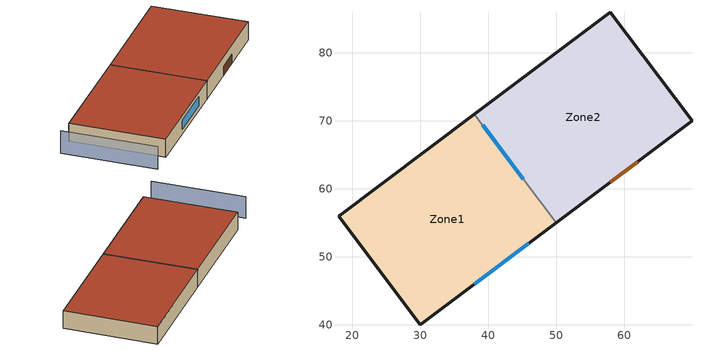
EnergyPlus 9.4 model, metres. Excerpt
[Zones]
Zone1
 floor ground (Exterior Floor): 30,40 17.99,55.99 37.98,71 49.99,55.01 z0
 wall outside (Exterior Wall): 37.98,71 17.99,55.99 30,40 49.99,55.01 z0:4
 wall to Zone2 (Interior Wall): 49.99,55.01 37.98,71 z0:4
 window (Exterior Window): 38,46 45.99,52.01 z1:3
 window inside (Interior Window): 45.19,61.41 39.18,69.4 z1:3
 roof outside (Exterior Roof): 30,40 49.99,55.01 37.98,71 17.99,55.99 z4
Zone2
 floor ground (Exterior Floor): 57.98,86 69.99,70.01 50,55 37.99,70.99 z0
 wall outside (Exterior Wall): 50,55 69.99,70.01 57.98,86 37.99,70.99 z0:4
 door (Exterior Door): 58,61 62,64.01 z0:2
 roof outside (Exterior Roof): 69.99,70.01 57.98,86 37.99,70.99 50,55 z4
shading: 14,53 26.01,37.01 z0:5
[Building]
Building: North Axis {deg}=0; Terrain=City; Loads Convergence Tolerance Value {W}=0.04; Temperature Convergence Tolerance Value {deltaC}=0.4; Solar Distribution=FullInteriorAndExterior; Maximum Number of Warmup Days=25; Minimum Number of Warmup Days=6
[Site:Location]
CHICAGO_IL_USA TMY2-94846: Latitude {deg}=41.78; Longitude {deg}=-87.75; Time Zone {hr}=-6; Elevation {m}=190
[Material]
Name | Roughness | Thickness {m} | Conductivity {W/m-K} | Density {kg/m3} | Specific Heat {J/kg-K}
F08 Metal surface | Smooth | 0.0008 | 45.28 | 7824 | 500
I01 25mm insulation board | MediumRough | 0.0254 | 0.03 | 43 | 1210
I02 50mm insulation board | MediumRough | 0.0508 | 0.03 | 43 | 1210
G01a 19mm gypsum board | MediumSmooth | 0.019 | 0.16 | 800 | 1090
M11 100mm lightweight concrete | MediumRough | 0.1016 | 0.53 | 1280 | 840
F16 Acoustic tile | MediumSmooth | 0.0191 | 0.06 | 368 | 590
M01 100mm brick | MediumRough | 0.1016 | 0.89 | 1920 | 790
M15 200mm heavyweight concrete | MediumRough | 0.2032 | 1.95 | 2240 | 900
[Material:AirGap]
Name | Thermal Resistance {m2-K/W}
F04 Wall air space resistance | 0.15
F05 Ceiling air space resistance | 0.18
[WindowMaterial:Glazing]
Clear 3mm: Optical Data Type=SpectralAverage; Thickness {m}=0.003; Solar Transmittance at Normal Incidence=0.837; Front Side Solar Reflectance at Normal Incidence=0.075; Back Side Solar Reflectance at Normal Incidence=0.075; Visible Transmittance at Normal Incidence=0.898; Front Side Visible Reflectance at Normal Incidence=0.081; Back Side Visible Reflectance at Normal Incidence=0.081; Infrared Transmittance at Normal Incidence=0; Front Side Infrared Hemispherical Emissivity=0.84; Back Side Infrared Hemispherical Emissivity=0.84; Conductivity {W/m-K}=0.9
[WindowMaterial:Gas]
Air 13mm: Gas Type=Air; Thickness {m}=0.0127
[Construction]
Exterior Floor: I02 50mm insulation board, M15 200mm heavyweight concrete
Exterior Wall: M01 100mm brick, M15 200mm heavyweight concrete, I02 50mm insulation board, F04 Wall air space resistance, G01a 19mm gypsum board
Interior Wall: G01a 19mm gypsum board, F04 Wall air space resistance, G01a 19mm gypsum board
Exterior Roof: M11 100mm lightweight concrete, F05 Ceiling air space resistance, F16 Acoustic tile
Exterior Window: Clear 3mm, Air 13mm, Clear 3mm
Interior Window: Clear 3mm
Exterior Door: F08 Metal surface, I01 25mm insulation board
[Zone] Type=1; Multiplier=1
Zone1; Zone2
[Lights]
Zone1 Lights: Zone or ZoneList=Zone1; Schedule=Lighting Schedule; Design Level Calculation Method=LightingLevel; Lighting Level {W}=1464.375; Return Air Fraction=0; Fraction Radiant=0.2; Fraction Visible=0.2; Fraction Replaceable=1
[Daylighting:Controls]
Zone1_DaylCtrl: Zone=Zone1; Daylighting Method=SplitFlux; Lighting Control Type=Continuous; Minimum Input Power Fraction for Continuous or ContinuousOff Dimming Control=0.3; Minimum Light Output Fraction for Continuous or ContinuousOff Dimming Control=0.2; Number of Stepped Control Steps=1; Probability Lighting will be Reset When Needed in Manual Stepped Control=1; Glare Calculation Daylighting Reference Point=Zone1_DaylRefPt1; Glare Calculation Azimuth Angle of View Direction Clockwise from Zone y-Axis {deg}=180; Maximum Allowable Discomfort Glare Index=20; Daylighting Reference Point 1=Zone1_DaylRefPt1; Fraction of Zone Controlled by Reference Point 1=0.5; Illuminance Setpoint at Reference Point 1 {lux}=500; Daylighting Reference Point 2=Zone1_DaylRefPt2; Fraction of Zone Controlled by Reference Point 2=0.5; Illuminance Setpoint at Reference Point 2 {lux}=500
[Shading:Overhang]
Zone1 Overhang: Window or Door=Zone1 Window; Height above Window or Door {m}=0.1; Tilt Angle from Window/Door {deg}=90; Left extension from Window/Door Width {m}=0; Right extension from Window/Door Width {m}=0; Depth {m}=1
[Shading:Overhang:Projection]
Zone2 Overhang: Window or Door=Zone2 Door; Height above Window or Door {m}=0.1; Tilt Angle from Window/Door {deg}=90; Left extension from Window/Door Width {m}=0; Right extension from Window/Door Width {m}=0; Depth as Fraction of Window/Door Height=0.5
[Shading:Fin]
Zone1 Right Fin: Window or Door=Zone1 Window; Left Extension from Window/Door {m}=0.1; Left Distance Above Top of Window {m}=0; Left Distance Below Bottom of Window {m}=0; Left Tilt Angle from Window/Door {deg}=90; Left Depth {m}=1; Right Extension from Window/Door {m}=0.1; Right Distance Above Top of Window {m}=0; Right Distance Below Bottom of Window {m}=0; Right Tilt Angle from Window/Door {deg}=90; Right Depth {m}=1
[Schedule:Compact]
Lighting Schedule: Through: 12/31, For: Weekdays, Until: 6:00, 0.05, Until: 7:00, 0.2, Until: 17:00, 1, Until: 18:00, 0.5, Until: 24:00, 0.05, For: Weekends Holidays, Until: 24:00, 0.05, For: SummerDesignDay, Until: 6:00, 0.05, Until: 7:00, 0.2, Until: 17:00, 1, Until: 18:00, 0.5, Until: 24:00, 0.05, For: WinterDesignDay, Until: 6:00, 0.05, Until: 7:00, 0.2, Until: 17:00, 1, Until: 18:00, 0.5, Until: 24:00, 0.05, For: CustomDay1, Until: 24:00, 0.05, For: CustomDay2, Until: 24:00, 0.05
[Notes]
File to test the import of simple surfaces
